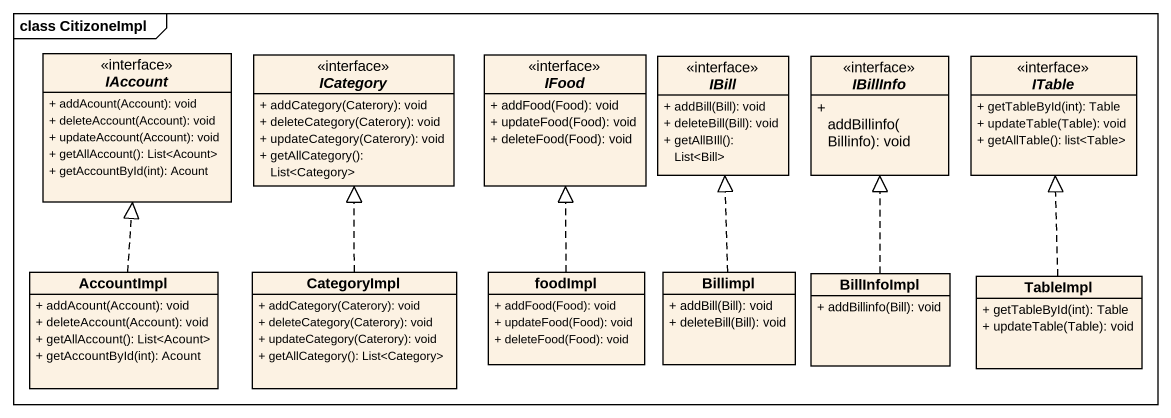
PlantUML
@startuml
mainframe class CitizoneImpl
hide circle
hide empty members
skinparam classAttributeIconSize 0
interface IAccount {
  + addAcount(Account): void
  + deleteAccount(Account): void
  + updateAccount(Account): void
  + getAllAccount(): List<Acount>
  + getAccountById(int): Acount
}
interface ICategory {
  + addCategory(Caterory): void
  + deleteCategory(Caterory): void
  + updateCategory(Caterory): void
  + getAllCategory(): List<Category>
}
interface IFood {
  + addFood(Food): void
  + updateFood(Food): void
  + deleteFood(Food): void
}
interface IBill {
  + addBill(Bill): void
  + deleteBill(Bill): void
  + getAllBIll(): List<Bill>
}
interface IBillInfo {
  + addBillinfo(Billinfo): void
}
interface ITable {
  + getTableById(int): Table
  + updateTable(Table): void
  + getAllTable(): list<Table>
}
class AccountImpl {
  + addAcount(Account): void
  + deleteAccount(Account): void
  + getAllAccount(): List<Acount>
  + getAccountById(int): Acount
}
class CategoryImpl {
  + addCategory(Caterory): void
  + deleteCategory(Caterory): void
  + updateCategory(Caterory): void
  + getAllCategory(): List<Category>
}
class foodImpl {
  + addFood(Food): void
  + updateFood(Food): void
  + deleteFood(Food): void
}
class Billimpl {
  + addBill(Bill): void
  + deleteBill(Bill): void
}
class BillInfoImpl {
  + addBillinfo(Bill): void
}
class TableImpl {
  + getTableById(int): Table
  + updateTable(Table): void
}
AccountImpl .up.|> IAccount
CategoryImpl .up.|> ICategory
foodImpl .up.|> IFood
Billimpl .up.|> IBill
BillInfoImpl .up.|> IBillInfo
TableImpl .up.|> ITable
@enduml
